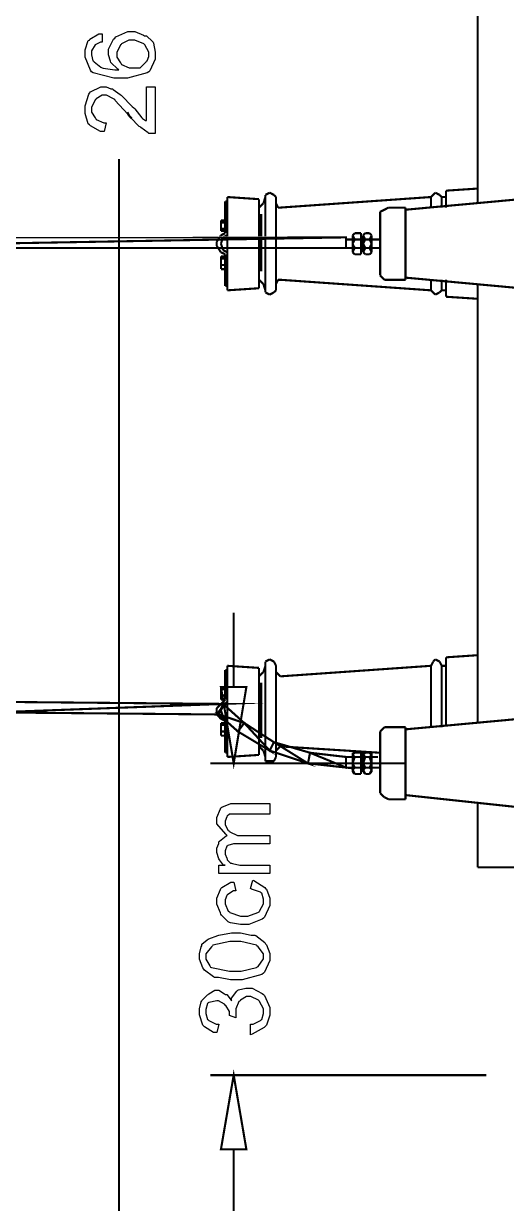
# Model space of a CAD drawing. Extents: x 0 to 210, y 0 to 297.
# Drawn here: x 83.42 to 93.07, y 199.45 to 223.03 of the extents above; entities that cross this region are included whole.
import ezdxf

# ---------------------------------------------------------------- set-up
doc = ezdxf.new("R2010")
doc.units = 0
doc.header["$MEASUREMENT"] = 0
for name, color, linetype in [('C00-00-00-BLACK', 7, 'Continuous'), ('C00-00-FF', 5, 'Continuous'), ('C00-7E-FF', 150, 'Continuous'), ('CFF-00-00', 1, 'Continuous'), ('CFF-7E-00', 30, 'Continuous')]:
    doc.layers.add(name, color=color, linetype=linetype)

msp = doc.modelspace()

# ---------------------------------------------------------------- linework, layer by layer
at = {"layer": 'C00-00-00-BLACK', "const_width": 0.0423}
for points in [[(92.498, 219.44), (92.498, 228.171)], [(87.4945, 219.567), (88.1295, 219.524)], [(87.4945, 217.702), (87.4945, 219.567)], [(88.1295, 217.744), (88.1295, 219.524)], [(88.2565, 219.567), (88.2153, 219.44)], [(88.3419, 219.653), (88.2565, 219.61)], [(88.2565, 219.61), (88.2565, 219.567)], [(88.2565, 217.702), (88.2565, 219.567)], [(88.4259, 219.61), (88.3419, 219.653)], [(88.4686, 219.567), (88.4259, 219.61)], [(88.4686, 219.567), (88.4686, 219.44)], [(88.4686, 217.702), (88.4686, 219.567)], [(91.5666, 219.567), (88.5553, 219.356)], [(91.0565, 219.313), (93.8128, 219.567)], [(91.6093, 219.61), (91.5666, 219.567)], [(91.5666, 219.356), (91.5666, 219.567)], [(91.652, 219.653), (91.6093, 219.61)], [(91.736, 219.61), (91.652, 219.653)], [(91.7787, 219.567), (91.736, 219.61)], [(91.8626, 219.567), (91.7787, 219.567)], [(91.7787, 219.356), (91.7787, 219.567)], [(92.498, 219.736), (91.8626, 219.694)], [(91.8626, 219.356), (91.8626, 219.694)], [(87.4945, 219.483), (87.4529, 219.483)], [(87.4529, 218.845), (87.4529, 219.483)], [(88.2153, 219.44), (88.1295, 219.356)], [(88.4686, 219.44), (88.5112, 219.356)], [(88.5112, 219.356), (88.5553, 219.356)], [(90.6336, 219.313), (90.5482, 219.271)], [(90.5482, 219.271), (90.5482, 219.144)], [(90.7175, 219.356), (90.6336, 219.313)], [(91.0565, 219.356), (90.7175, 219.356)], [(91.0565, 219.356), (91.0565, 217.913)], [(87.3675, 219.101), (87.3675, 219.058)], [(87.3675, 219.101), (87.4529, 219.101)], [(87.3675, 218.888), (87.3675, 219.101)], [(87.3675, 219.058), (87.4529, 219.058)], [(87.3675, 218.932), (87.3675, 219.058)], [(88.1726, 218.083), (88.1726, 219.228)], [(88.4686, 218.083), (88.4686, 219.228)], [(90.5482, 218.126), (90.5482, 219.144)], [(87.3675, 218.802), (87.2836, 218.675)], [(87.3675, 218.932), (87.3675, 218.888)], [(87.4529, 218.932), (87.3675, 218.932)], [(87.3675, 218.888), (87.4102, 218.888)], [(87.3675, 218.888), (87.4529, 218.888)], [(87.4529, 218.845), (87.3675, 218.802)], [(87.4945, 218.802), (87.4102, 218.761)], [(90.0409, 218.845), (89.9982, 218.802)], [(90.0409, 218.845), (89.9982, 218.802)], [(89.9982, 218.802), (89.9982, 218.463)], [(89.9982, 218.802), (90.0409, 218.718)], [(90.1679, 218.845), (90.0409, 218.845)], [(90.1679, 218.802), (90.1679, 218.845)], [(90.1679, 218.845), (90.1679, 218.802)], [(90.1679, 218.802), (90.1679, 218.463)], [(90.1679, 218.718), (90.1679, 218.802)], [(90.2518, 218.845), (90.2092, 218.802)], [(90.2518, 218.845), (90.2092, 218.802)], [(90.2092, 218.802), (90.2092, 218.463)], [(90.2092, 218.802), (90.2518, 218.718)], [(90.3372, 218.845), (90.2518, 218.845)], [(90.3785, 218.802), (90.3372, 218.845)], [(90.3372, 218.845), (90.3785, 218.802)], [(90.3372, 218.718), (90.3785, 218.802)], [(90.3785, 218.802), (90.3785, 218.463)], [(87.2836, 218.675), (87.2836, 218.591)], [(87.2836, 218.591), (87.3675, 218.463)], [(87.4102, 218.761), (87.3675, 218.633)], [(87.3675, 218.633), (87.4102, 218.506)], [(88.1295, 218.549), (88.1295, 218.718)], [(88.1295, 218.549), (88.1295, 218.718)], [(89.8687, 218.718), (89.8687, 218.549)], [(89.8687, 218.718), (89.9982, 218.718)], [(89.8687, 218.549), (89.8687, 218.718)], [(90.0409, 218.718), (89.9982, 218.633)], [(89.9982, 218.633), (90.0409, 218.549)], [(90.0409, 218.718), (90.1679, 218.718)], [(90.0409, 218.718), (90.1679, 218.718)], [(90.1679, 218.633), (90.1679, 218.718)], [(90.1679, 218.718), (90.2092, 218.718)], [(90.1679, 218.718), (90.2092, 218.718)], [(90.1679, 218.549), (90.1679, 218.633)], [(90.2518, 218.718), (90.2092, 218.633)], [(90.2092, 218.633), (90.2518, 218.549)], [(90.2518, 218.718), (90.3372, 218.718)], [(90.2518, 218.718), (90.3372, 218.718)], [(90.3785, 218.633), (90.3372, 218.718)], [(90.3372, 218.549), (90.3785, 218.633)], [(90.3785, 218.718), (90.5482, 218.718)], [(87.3675, 218.463), (87.4529, 218.422)], [(87.3675, 218.379), (87.4529, 218.379)], [(87.3675, 218.379), (87.3675, 218.336)], [(87.3675, 218.379), (87.4102, 218.379)], [(87.3675, 218.126), (87.3675, 218.379)], [(87.3675, 218.336), (87.4529, 218.336)], [(87.3675, 218.336), (87.3675, 218.21)], [(87.4102, 218.506), (87.4945, 218.463)], [(87.4529, 217.787), (87.4529, 218.422)], [(89.8687, 218.549), (89.9982, 218.549)], [(90.0409, 218.549), (89.9982, 218.463)], [(89.9982, 218.463), (90.0409, 218.422)], [(90.0409, 218.422), (89.9982, 218.463)], [(90.0409, 218.549), (90.1679, 218.549)], [(90.0409, 218.549), (90.1679, 218.549)], [(90.1679, 218.422), (90.0409, 218.422)], [(90.1679, 218.549), (90.2092, 218.549)], [(90.1679, 218.463), (90.1679, 218.549)], [(90.1679, 218.549), (90.2092, 218.549)], [(90.1679, 218.422), (90.1679, 218.463)], [(90.1679, 218.422), (90.1679, 218.463)], [(90.2518, 218.549), (90.2092, 218.463)], [(90.2092, 218.463), (90.2518, 218.422)], [(90.2518, 218.422), (90.2092, 218.463)], [(90.2518, 218.549), (90.3372, 218.549)], [(90.2518, 218.549), (90.3372, 218.549)], [(90.3372, 218.422), (90.2518, 218.422)], [(90.3785, 218.463), (90.3372, 218.549)], [(90.3372, 218.422), (90.3785, 218.463)], [(90.3372, 218.422), (90.3785, 218.463)], [(90.3785, 218.549), (90.5482, 218.549)], [(87.3675, 218.21), (87.4529, 218.21)], [(87.3675, 218.21), (87.3675, 218.126)], [(87.3675, 218.126), (87.4529, 218.126)], [(90.5482, 218.126), (90.5482, 217.999)], [(88.2153, 217.829), (88.1295, 217.913)], [(88.4686, 217.829), (88.5112, 217.913)], [(88.5112, 217.913), (88.5553, 217.913)], [(91.5666, 217.702), (88.5553, 217.913)], [(90.5482, 217.999), (90.6336, 217.913)], [(90.6336, 217.913), (90.7175, 217.913)], [(91.0565, 217.913), (90.7175, 217.913)], [(91.0565, 217.956), (93.8128, 217.702)], [(91.5666, 217.702), (91.5666, 217.913)], [(91.7787, 217.702), (91.7787, 217.913)], [(91.8626, 217.574), (91.8626, 217.913)], [(87.4945, 217.787), (87.4529, 217.787)], [(87.4945, 217.702), (88.1295, 217.744)], [(88.2565, 217.702), (88.2153, 217.829)], [(88.2565, 217.702), (88.2565, 217.66)], [(88.2565, 217.66), (88.3419, 217.617)], [(88.3419, 217.617), (88.4259, 217.66)], [(88.4259, 217.66), (88.4686, 217.702)], [(88.4686, 217.702), (88.4686, 217.829)], [(91.5666, 217.702), (91.6093, 217.66)], [(91.6093, 217.66), (91.652, 217.617)], [(91.652, 217.617), (91.736, 217.66)], [(91.736, 217.66), (91.7787, 217.702)], [(91.8626, 217.702), (91.7787, 217.702)], [(92.498, 209.055), (92.498, 217.829)], [(92.498, 217.533), (91.8626, 217.574)], [(88.3419, 210.326), (88.2565, 210.283)], [(88.4259, 210.283), (88.3419, 210.326)], [(91.652, 210.326), (91.6093, 210.283)], [(91.736, 210.283), (91.652, 210.326)], [(92.498, 210.41), (91.8626, 210.367)], [(91.8626, 209.013), (91.8626, 210.367)], [(87.4945, 210.114), (87.4529, 210.114)], [(87.4529, 209.521), (87.4529, 210.114)], [(87.4945, 210.198), (88.1295, 210.156)], [(87.4945, 208.376), (87.4945, 210.198)], [(88.1295, 208.417), (88.1295, 210.156)], [(88.2565, 210.198), (88.2153, 210.071)], [(88.2565, 210.283), (88.2565, 210.198)], [(88.2565, 208.376), (88.2565, 210.198)], [(88.4686, 210.198), (88.4259, 210.283)], [(88.4686, 210.198), (88.4686, 210.071)], [(88.4686, 208.376), (88.4686, 210.198)], [(91.5666, 210.198), (88.5553, 209.987)], [(91.6093, 210.283), (91.5666, 210.198)], [(91.5666, 208.971), (91.5666, 210.198)], [(91.7787, 210.198), (91.736, 210.283)], [(91.8626, 210.198), (91.7787, 210.198)], [(91.7787, 208.971), (91.7787, 210.198)], [(88.2153, 210.071), (88.1295, 209.987)], [(88.1726, 208.756), (88.1726, 209.86)], [(88.4686, 210.071), (88.5553, 209.987)], [(88.4686, 208.756), (88.4686, 209.86)], [(87.3675, 209.775), (87.4529, 209.775)], [(87.3675, 209.564), (87.3675, 209.775)], [(87.3675, 209.775), (87.3675, 209.521)], [(87.3675, 209.775), (87.4102, 209.775)], [(87.3675, 209.732), (87.4529, 209.732)], [(87.3675, 209.605), (87.4529, 209.605)], [(87.3675, 209.436), (87.2836, 209.352)], [(87.2836, 209.225), (87.4102, 209.394)], [(87.3675, 209.521), (87.3675, 209.564)], [(87.3675, 209.521), (87.4529, 209.521)], [(87.4529, 209.521), (87.3675, 209.436)], [(87.4102, 209.394), (87.3675, 209.309)], [(87.4945, 209.478), (87.4102, 209.394)], [(87.2836, 209.352), (87.2836, 209.225)], [(87.2836, 209.225), (87.3675, 209.139)], [(87.3675, 209.309), (87.4102, 209.182)], [(87.3675, 209.139), (87.4529, 209.098)], [(87.4102, 209.182), (87.4945, 209.139)], [(91.0565, 208.928), (93.8128, 209.182)], [(87.3675, 209.055), (87.4102, 209.055)], [(87.3675, 209.055), (87.3675, 209.013)], [(87.3675, 209.055), (87.4529, 209.055)], [(87.3675, 208.843), (87.3675, 209.055)], [(87.3675, 209.013), (87.4529, 209.013)], [(87.3675, 209.013), (87.3675, 208.886)], [(87.4529, 208.46), (87.4529, 209.098)], [(90.6336, 208.971), (90.5482, 208.886)], [(90.7175, 208.971), (90.6336, 208.971)], [(91.0565, 208.971), (90.7175, 208.971)], [(91.0565, 207.529), (91.0565, 208.971)], [(87.3675, 208.802), (87.3675, 208.886)], [(87.3675, 208.886), (87.4529, 208.886)], [(87.3675, 208.843), (87.3675, 208.802)], [(87.3675, 208.802), (87.4529, 208.802)], [(90.5482, 208.886), (90.5482, 208.756)], [(90.5482, 207.741), (90.5482, 208.756)], [(87.4945, 208.46), (87.4529, 208.46)], [(88.2153, 208.503), (88.1295, 208.587)], [(88.2565, 208.376), (88.2153, 208.503)], [(88.4686, 208.503), (88.5112, 208.544)], [(88.4686, 208.376), (88.4686, 208.503)], [(88.5112, 208.544), (88.5553, 208.587)], [(90.5482, 208.46), (88.5553, 208.587)], [(89.9982, 208.46), (89.9982, 208.078)], [(89.9982, 208.46), (90.0409, 208.46)], [(90.0409, 208.46), (89.9982, 208.417)], [(90.1679, 208.46), (90.0409, 208.46)], [(90.1679, 208.46), (90.1679, 208.078)], [(90.1679, 208.46), (90.2092, 208.46)], [(90.1679, 208.417), (90.1679, 208.46)], [(90.2092, 208.46), (90.2092, 208.078)], [(90.2092, 208.46), (90.2518, 208.46)], [(90.2518, 208.46), (90.2092, 208.417)], [(90.3372, 208.46), (90.2518, 208.46)], [(90.3372, 208.46), (90.3785, 208.46)], [(90.3785, 208.417), (90.3372, 208.46)], [(90.3785, 208.46), (90.3785, 208.078)], [(87.4945, 208.376), (88.1295, 208.417)], [(88.2565, 208.376), (88.2565, 208.291)], [(88.2565, 208.291), (88.3419, 208.291)], [(88.3419, 208.291), (88.4259, 208.291)], [(88.4259, 208.291), (88.4686, 208.376)], [(89.8687, 208.164), (89.8687, 208.376)], [(89.8687, 208.376), (89.9982, 208.376)], [(89.8687, 208.164), (89.8687, 208.376)], [(89.9982, 208.417), (90.0409, 208.376)], [(90.0409, 208.376), (89.9982, 208.248)], [(89.9982, 208.248), (90.0409, 208.164)], [(90.0409, 208.376), (90.1679, 208.376)], [(90.0409, 208.376), (90.1679, 208.376)], [(90.1679, 208.376), (90.1679, 208.417)], [(90.1679, 208.248), (90.1679, 208.376)], [(90.1679, 208.376), (90.2092, 208.376)], [(90.1679, 208.376), (90.2092, 208.376)], [(90.1679, 208.164), (90.1679, 208.248)], [(90.2092, 208.417), (90.2518, 208.376)], [(90.2518, 208.376), (90.2092, 208.248)], [(90.2092, 208.248), (90.2518, 208.164)], [(90.2518, 208.376), (90.3372, 208.376)], [(90.2518, 208.376), (90.3372, 208.376)], [(90.3372, 208.376), (90.3785, 208.417)], [(90.3785, 208.248), (90.3372, 208.376)], [(90.3372, 208.164), (90.3785, 208.248)], [(90.3785, 208.376), (90.5055, 208.376)], [(89.8687, 208.164), (89.9982, 208.164)], [(90.0409, 208.164), (89.9982, 208.121)], [(89.9982, 208.121), (90.0409, 208.037)], [(89.9982, 208.078), (90.0409, 208.037)], [(90.0409, 208.164), (90.1679, 208.164)], [(90.0409, 208.164), (90.1679, 208.164)], [(90.1679, 208.037), (90.0409, 208.037)], [(90.1679, 208.164), (90.2092, 208.164)], [(90.1679, 208.121), (90.1679, 208.164)], [(90.1679, 208.164), (90.2092, 208.164)], [(90.1679, 208.037), (90.1679, 208.121)], [(90.1679, 208.078), (90.1679, 208.037)], [(90.2518, 208.164), (90.2092, 208.121)], [(90.2092, 208.121), (90.2518, 208.037)], [(90.2092, 208.078), (90.2518, 208.037)], [(90.2518, 208.164), (90.3372, 208.164)], [(90.2518, 208.164), (90.3372, 208.164)], [(90.3372, 208.037), (90.2518, 208.037)], [(90.3785, 208.121), (90.3372, 208.164)], [(90.3372, 208.037), (90.3785, 208.121)], [(90.3785, 208.078), (90.3372, 208.037)], [(90.3785, 208.164), (90.5482, 208.164)], [(90.5482, 207.741), (90.5482, 207.655)], [(90.5482, 207.655), (90.6336, 207.571)], [(90.6336, 207.571), (90.7175, 207.529)], [(90.7175, 207.529), (91.0565, 207.529)], [(91.0565, 207.614), (93.8128, 207.318)], [(92.498, 206.171), (92.498, 207.444)], [(92.498, 206.171), (93.3898, 206.171)]]:
    msp.add_lwpolyline(points, dxfattribs=at)
at = {"layer": 'C00-00-FF', "const_width": 0.0423}
for points in [[(85.5003, 221.263), (85.543, 221.178)], [(85.543, 221.178), (85.5846, 221.137)]]:
    msp.add_lwpolyline(points, dxfattribs=at)
at = {"layer": 'C00-7E-FF', "const_width": 0.0423}
for points in [[(85.3309, 193.201), (85.3309, 220.329)], [(87.6226, 209.775), (87.6226, 211.259)], [(91.0565, 208.248), (87.1569, 208.248)], [(92.6677, 202.017), (87.1569, 202.017)], [(87.6226, 200.533), (87.6226, 199.009)]]:
    msp.add_lwpolyline(points, dxfattribs=at)
for points in [[(87.3675, 209.775), (87.8762, 209.775), (87.6226, 208.248), (87.3675, 209.775)], [(87.3675, 200.533), (87.8762, 200.533), (87.6226, 202.017), (87.3675, 200.533)]]:
    msp.add_lwpolyline(points, close=True, dxfattribs=at)
at = {"layer": 'C00-7E-FF'}
for points in [[(87.3675, 209.775), (87.8762, 209.775), (87.6226, 208.248), (87.3675, 209.775)], [(87.3675, 200.533), (87.8762, 200.533), (87.6226, 202.017), (87.3675, 200.533)]]:
    msp.add_lwpolyline(points, close=True, dxfattribs=at)
at = {"layer": 'CFF-00-00', "const_width": 0.0423}
for points in [[(89.8687, 218.549), (89.8687, 218.761), (77.8676, 218.549), (89.8687, 218.549)], [(89.8687, 218.761), (77.8676, 218.549), (77.8676, 218.761), (89.8687, 218.761)], [(87.3263, 209.225), (87.4102, 209.436), (82.8312, 209.267), (87.3263, 209.225)], [(87.4102, 209.436), (82.8312, 209.267), (82.8312, 209.478), (87.4102, 209.436)], [(87.8336, 209.055), (87.3263, 209.225), (87.4102, 209.436), (87.8336, 209.055)], [(87.7066, 208.886), (87.8336, 209.055), (87.3263, 209.225), (87.7066, 208.886)], [(87.8336, 209.055), (88.3419, 208.503), (88.4259, 208.672), (87.8336, 209.055)], [(87.7066, 208.886), (87.8336, 209.055), (88.3419, 208.503), (87.7066, 208.886)], [(88.4259, 208.672), (89.1067, 208.248), (89.148, 208.46), (88.4259, 208.672)], [(88.3419, 208.503), (88.4259, 208.672), (89.1067, 208.248), (88.3419, 208.503)], [(89.148, 208.46), (89.8687, 208.164), (89.8687, 208.376), (89.148, 208.46)], [(89.1067, 208.248), (89.148, 208.46), (89.8687, 208.164), (89.1067, 208.248)]]:
    msp.add_lwpolyline(points, close=True, dxfattribs=at)
at = {"layer": 'CFF-00-00'}
for points in [[(89.8687, 218.549), (89.8687, 218.761), (77.8676, 218.549), (89.8687, 218.549)], [(89.8687, 218.761), (77.8676, 218.549), (77.8676, 218.761), (89.8687, 218.761)], [(87.4102, 209.436), (82.8312, 209.267), (82.8312, 209.478), (87.4102, 209.436)], [(87.3263, 209.225), (87.4102, 209.436), (82.8312, 209.267), (87.3263, 209.225)], [(87.8336, 209.055), (87.3263, 209.225), (87.4102, 209.436), (87.8336, 209.055)], [(87.7066, 208.886), (87.8336, 209.055), (87.3263, 209.225), (87.7066, 208.886)], [(87.7066, 208.886), (87.8336, 209.055), (88.3419, 208.503), (87.7066, 208.886)], [(87.8336, 209.055), (88.3419, 208.503), (88.4259, 208.672), (87.8336, 209.055)], [(88.3419, 208.503), (88.4259, 208.672), (89.1067, 208.248), (88.3419, 208.503)], [(88.4259, 208.672), (89.1067, 208.248), (89.148, 208.46), (88.4259, 208.672)], [(89.1067, 208.248), (89.148, 208.46), (89.8687, 208.164), (89.1067, 208.248)], [(89.148, 208.46), (89.8687, 208.164), (89.8687, 208.376), (89.148, 208.46)]]:
    msp.add_lwpolyline(points, close=True, dxfattribs=at)
at = {"layer": 'CFF-7E-00'}
for points in [[(84.9919, 222.829), (84.9919, 222.661), (84.9602, 222.661), (84.8653, 222.618), (84.8653, 222.618), (84.854, 222.608), (84.781, 222.488), (84.781, 222.449), (84.781, 222.407), (84.8113, 222.29), (84.8222, 222.279), (84.8321, 222.269), (84.9697, 222.163), (84.9919, 222.152), (85.0124, 222.142), (85.2509, 222.11), (85.3309, 222.11), (85.3087, 222.121), (85.1711, 222.258), (85.1613, 222.279), (85.1613, 222.279), (85.1186, 222.407), (85.1186, 222.449), (85.1186, 222.523), (85.2234, 222.724), (85.2456, 222.745), (85.266, 222.767), (85.5045, 222.872), (85.5846, 222.872), (85.6477, 222.872), (85.8188, 222.799), (85.8407, 222.787), (85.882, 222.787), (85.9991, 222.672), (86.0104, 222.661), (86.0199, 222.64), (86.0531, 222.465), (86.0531, 222.406), (86.0531, 222.322), (85.9469, 222.09), (85.9261, 222.068), (85.8943, 222.048), (85.5031, 221.94), (85.3736, 221.94), (85.2248, 221.94), (84.8127, 222.048), (84.781, 222.068), (84.7591, 222.1), (84.6529, 222.361), (84.6529, 222.449), (84.6529, 222.512), (84.7164, 222.692), (84.7383, 222.702), (84.7478, 222.724), (84.9298, 222.829), (84.9919, 222.829)], [(85.5846, 222.152), (85.6273, 222.152), (85.7236, 222.152), (85.7567, 222.152), (85.7663, 222.163), (85.8725, 222.269), (85.8834, 222.279), (85.8933, 222.29), (85.9261, 222.377), (85.9261, 222.406), (85.9261, 222.46), (85.8502, 222.608), (85.8407, 222.618), (85.8298, 222.629), (85.6449, 222.702), (85.5846, 222.702), (85.5306, 222.702), (85.3832, 222.629), (85.3736, 222.618), (85.3627, 222.608), (85.2883, 222.457), (85.2883, 222.406), (85.2883, 222.364), (85.3627, 222.247), (85.3736, 222.236), (85.3832, 222.215), (85.5334, 222.152), (85.5846, 222.152)], [(85.8834, 221.771), (86.0531, 221.771), (86.0531, 220.837), (86.0213, 220.837), (85.9497, 220.837), (85.9261, 220.837), (85.9151, 220.848), (85.7663, 220.956), (85.7567, 220.967), (85.7345, 220.978), (85.5638, 221.157), (85.543, 221.178), (85.5102, 221.221), (85.2551, 221.496), (85.2456, 221.517), (85.2234, 221.528), (85.0815, 221.602), (85.0346, 221.602), (84.9919, 221.602), (84.8748, 221.528), (84.8653, 221.517), (84.854, 221.507), (84.781, 221.357), (84.781, 221.306), (84.781, 221.265), (84.854, 221.148), (84.8653, 221.137), (84.8748, 221.116), (85.0265, 221.051), (85.0773, 221.051), (85.0346, 220.879), (84.9602, 220.879), (84.7591, 220.988), (84.7383, 221.01), (84.7164, 221.032), (84.6529, 221.239), (84.6529, 221.306), (84.6529, 221.391), (84.7273, 221.623), (84.7383, 221.644), (84.7591, 221.666), (84.9658, 221.771), (85.0346, 221.771), (85.0759, 221.771), (85.1711, 221.729), (85.2039, 221.729), (85.2138, 221.719), (85.3514, 221.613), (85.3736, 221.602), (85.3832, 221.593), (85.5955, 221.379), (85.6273, 221.347), (85.6477, 221.327), (85.7885, 221.148), (85.7994, 221.137), (85.7994, 221.137), (85.8615, 221.094), (85.8834, 221.094), (85.8834, 221.771)], [(88.3419, 206.044), (87.3263, 206.044), (87.3263, 206.214), (87.4529, 206.214), (87.4215, 206.214), (87.3358, 206.32), (87.3263, 206.34), (87.3263, 206.34), (87.2836, 206.469), (87.2836, 206.51), (87.2836, 206.553), (87.3263, 206.648), (87.3263, 206.679), (87.3358, 206.691), (87.4723, 206.799), (87.4945, 206.809), (87.4628, 206.831), (87.2836, 207.038), (87.2836, 207.105), (87.2836, 207.169), (87.3566, 207.338), (87.3675, 207.359), (87.3883, 207.37), (87.5633, 207.444), (87.6226, 207.444), (88.3419, 207.444), (88.3419, 207.232), (87.7066, 207.232), (87.6639, 207.232), (87.569, 207.232), (87.5372, 207.232), (87.5372, 207.232), (87.4945, 207.19), (87.4945, 207.19), (87.4832, 207.18), (87.4529, 207.093), (87.4529, 207.063), (87.4529, 207.021), (87.515, 206.904), (87.5372, 206.893), (87.5467, 206.883), (87.6984, 206.809), (87.7492, 206.809), (88.3419, 206.809), (88.3419, 206.637), (87.6639, 206.637), (87.6212, 206.637), (87.5041, 206.605), (87.4945, 206.594), (87.4832, 206.594), (87.4529, 206.499), (87.4529, 206.467), (87.4529, 206.436), (87.4832, 206.352), (87.4945, 206.34), (87.4945, 206.32), (87.5577, 206.256), (87.5799, 206.256), (87.6004, 206.247), (87.744, 206.214), (87.7919, 206.214), (88.3419, 206.214), (88.3419, 206.044)], [(87.9602, 205.748), (88.0029, 205.917), (88.0237, 205.908), (88.2456, 205.77), (88.2565, 205.748), (88.277, 205.737), (88.3419, 205.554), (88.3419, 205.492), (88.3419, 205.408), (88.2357, 205.175), (88.2153, 205.153), (88.193, 205.132), (87.9228, 205.026), (87.8336, 205.026), (87.7591, 205.026), (87.5577, 205.059), (87.5372, 205.069), (87.515, 205.08), (87.3774, 205.216), (87.3675, 205.237), (87.3566, 205.259), (87.2836, 205.434), (87.2836, 205.492), (87.2836, 205.557), (87.3566, 205.727), (87.3675, 205.748), (87.3883, 205.77), (87.5633, 205.875), (87.6226, 205.875), (87.6639, 205.703), (87.6212, 205.703), (87.5041, 205.63), (87.4945, 205.618), (87.4832, 205.609), (87.4529, 205.522), (87.4529, 205.492), (87.4529, 205.439), (87.515, 205.291), (87.5372, 205.28), (87.5467, 205.27), (87.7616, 205.195), (87.8336, 205.195), (87.9066, 205.195), (88.1077, 205.27), (88.1295, 205.28), (88.1394, 205.291), (88.2153, 205.442), (88.2153, 205.492), (88.2153, 205.534), (88.1821, 205.651), (88.1726, 205.661), (88.1613, 205.672), (87.981, 205.737), (87.9602, 205.748)], [(87.6639, 203.925), (87.5577, 203.925), (87.3196, 203.968), (87.2409, 203.968), (87.2187, 203.979), (87.037, 204.117), (87.0271, 204.137), (87.0052, 204.159), (86.9417, 204.333), (86.9417, 204.391), (86.9417, 204.444), (86.9735, 204.582), (86.9844, 204.603), (86.9844, 204.636), (87.092, 204.722), (87.1142, 204.732), (87.1238, 204.743), (87.3044, 204.807), (87.3263, 204.816), (87.3263, 204.816), (87.5785, 204.859), (87.6639, 204.859), (87.7591, 204.859), (87.974, 204.816), (88.0456, 204.816), (88.0664, 204.807), (88.2456, 204.666), (88.2565, 204.644), (88.277, 204.623), (88.3419, 204.45), (88.3419, 204.391), (88.3419, 204.307), (88.2357, 204.074), (88.2153, 204.052), (88.1835, 204.031), (87.7933, 203.925), (87.6639, 203.925)], [(87.6639, 204.094), (87.7701, 204.094), (88.0773, 204.169), (88.0883, 204.178), (88.1091, 204.19), (88.2153, 204.341), (88.2153, 204.391), (88.2153, 204.444), (88.1091, 204.582), (88.0883, 204.603), (88.0773, 204.614), (87.7672, 204.687), (87.6639, 204.687), (87.5467, 204.687), (87.2077, 204.614), (87.1982, 204.603), (87.176, 204.582), (87.0687, 204.439), (87.0687, 204.391), (87.0687, 204.338), (87.1456, 204.2), (87.1569, 204.178), (87.1774, 204.169), (87.5411, 204.094), (87.6639, 204.094)], [(87.9602, 202.824), (87.9602, 203.036), (88.0124, 203.036), (88.1613, 203.11), (88.1726, 203.12), (88.1821, 203.131), (88.2153, 203.251), (88.2153, 203.29), (88.2153, 203.343), (88.1394, 203.492), (88.1295, 203.502), (88.1186, 203.513), (87.9683, 203.586), (87.9189, 203.586), (87.8762, 203.586), (87.7591, 203.513), (87.7492, 203.502), (87.7274, 203.492), (87.6639, 203.34), (87.6639, 203.29), (87.6639, 203.29), (87.6639, 203.194), (87.6639, 203.163), (87.5372, 203.206), (87.5372, 203.206), (87.5372, 203.238), (87.5372, 203.248), (87.5372, 203.291), (87.4628, 203.407), (87.4529, 203.416), (87.442, 203.438), (87.322, 203.502), (87.2836, 203.502), (87.2836, 203.502), (87.1238, 203.47), (87.1142, 203.459), (87.1015, 203.449), (87.0687, 203.329), (87.0687, 203.29), (87.0687, 203.248), (87.1015, 203.131), (87.1142, 203.12), (87.1238, 203.11), (87.2755, 203.036), (87.3263, 203.036), (87.2836, 202.867), (87.2187, 202.867), (87.037, 202.984), (87.0271, 202.993), (87.0052, 203.015), (86.9417, 203.222), (86.9417, 203.29), (86.9417, 203.343), (86.9735, 203.481), (86.9844, 203.502), (86.9943, 203.513), (87.1015, 203.619), (87.1142, 203.629), (87.1238, 203.64), (87.2437, 203.713), (87.2836, 203.713), (87.3248, 203.713), (87.442, 203.64), (87.4529, 203.629), (87.4847, 203.629), (87.569, 203.513), (87.5799, 203.502), (87.5799, 203.556), (87.6847, 203.692), (87.7066, 203.713), (87.7164, 203.724), (87.8678, 203.755), (87.9189, 203.755), (87.9919, 203.755), (88.193, 203.65), (88.2153, 203.629), (88.2357, 203.608), (88.3419, 203.369), (88.3419, 203.29), (88.3419, 203.217), (88.277, 203.015), (88.2565, 202.993), (88.2343, 202.972), (87.9919, 202.835), (87.9602, 202.824)]]:
    msp.add_lwpolyline(points, close=True, dxfattribs=at)

doc.saveas('drawing.dxf')
